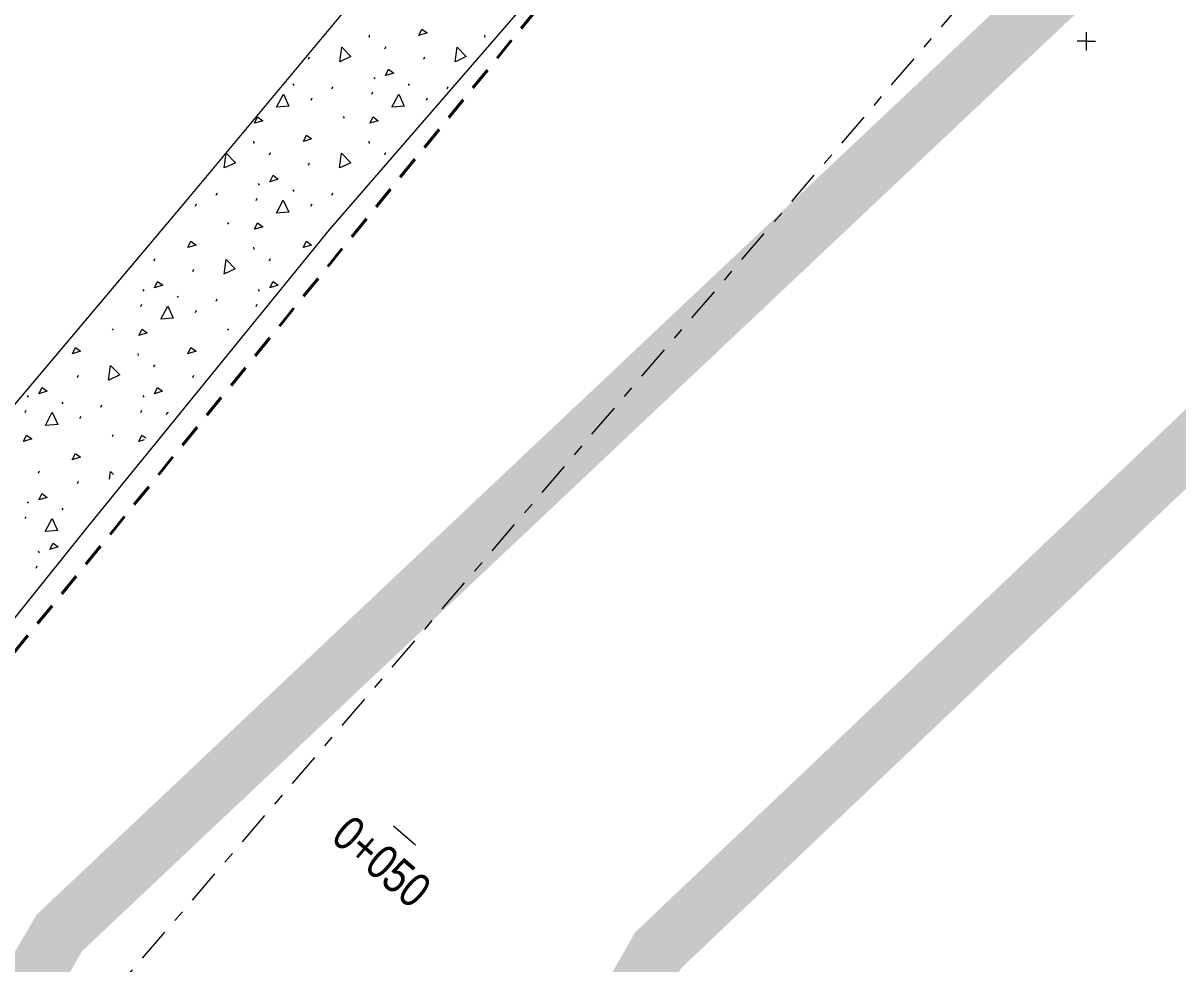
# Model space of a CAD drawing. Header units: metres. Extents: x -703672 to 3951284, y -4124475 to 4104628.
# Drawn here: x 327071.39 to 327111.39, y 4104047.12 to 4104079.7 of the extents above; entities that cross this region are included whole.
import ezdxf

# ---------------------------------------------------------------- set-up
doc = ezdxf.new("R2010")
doc.units = ezdxf.units.M
doc.header["$MEASUREMENT"] = 0
doc.linetypes.add('DGN Style 2', pattern=[1.3283826688107345, 0.7970296012864407, -0.5313530675242938])
doc.linetypes.add('DGN Style 7', pattern=[2.6567653376214695, 1.195544401929661, -0.5313530675242938, 0.3985148006432204, -0.5313530675242938])
for name, color, linetype, lineweight in [('C-ALGN-STAT1', 8, 'Continuous', 0), ('C-ANNO-TEXT', 7, 'Continuous', 25), ('C-PROP-BASE', 2, 'CONLMT', 0), ('C-PROP-CONS(Alpha)', 7, 'DGN Style 2', 40), ('V-ANNO-PATT', 9, 'Continuous', 0), ('V-SITE-WALK', 7, 'Continuous', 0)]:
    doc.layers.add(name, color=color, linetype=linetype, lineweight=lineweight)
doc.styles.add('Style-ENGINEERING', font='ENGINEERING.shx')
doc.linetypes.add('CONLMT', pattern='A,0.10417,-0.00902625,[2,dgnlstyle-tsaec.shx,S=4.133597883597883e-05,R=0,X=0,Y=0],-0.00902625', length=0.1222225)

msp = doc.modelspace()

# ---------------------------------------------------------------- linework, layer by layer
at = {"layer": 'C-ALGN-STAT1', "transparency": 33554661, "flags": 128}
msp.add_lwpolyline([(327084.2191611007, 4104051.89635705), (327084.9777267089, 4104051.244760382)], dxfattribs=at)
at = {"layer": 'C-ANNO-TEXT', "color": 1, "lineweight": -2, "ltscale": 0.6, "const_width": 2}
for points in [[(327467.2386248326, 4103797.2247401), (327156.8648356255, 4103761.373978369), (326979.0661552008, 4103502.615700151), (326871.4499485465, 4103518.203972804), (326865.2079128604, 4103607.054358139), (326922.9155558757, 4103790.989934454), (327072.6458671009, 4104048.19014053), (327277.7320847269, 4104241.620140299), (327549.8820684357, 4104392.415849384)], [(327554.8350382773, 4104380.16774108), (327275.3480059607, 4104220.406195212), (327093.3818080015, 4104047.583524398), (327001.8950954843, 4103885.810832099), (326940.431142319, 4103781.08774414), (326891.8948100628, 4103650.048591174), (326879.9189725379, 4103599.019840731), (326881.1756962286, 4103522.160821603), (327011.0294437818, 4103497.589092612), (327253.4385069069, 4103456.857713948), (327544.716564442, 4103334.973178718), (327826.9203376779, 4103396.417603671), (327953.6137947738, 4102865.62848762), (328093.7569675464, 4102751.786021037), (328281.8958965763, 4102788.880219985)]]:
    msp.add_lwpolyline(points, dxfattribs=at)
at = {"layer": 'C-PROP-BASE', "linetype": 'ByBlock'}
for p, q in [((327108.2180471956, 4104079.385476179), (327108.2180471956, 4104078.750476179)), ((327108.2180471956, 4104079.067658679), (327107.9005471956, 4104079.067658679)), ((327108.2180471956, 4104079.067658679), (327108.5358646957, 4104079.067658679))]:
    msp.add_line(p, q, dxfattribs=at)
at = {"layer": 'C-PROP-BASE', "color": 251, "linetype": 'DGN Style 7'}
msp.add_lwpolyline([(326993.0779347291, 4103933.591029523), (327044.750934731, 4104011.257029525), (327058.226934731, 4104027.147029525), (327104.409934731, 4104080.975029525), (327108.3599347307, 4104088.360029524), (327122.882934731, 4104104.208712024)], dxfattribs=at)
at = {"layer": 'C-PROP-CONS(Alpha)', "color": 9, "transparency": 33554661, "flags": 128}
msp.add_lwpolyline([(328051.3527000129, 4102748.37939936), (328033.3155557459, 4102763.759859016), (328008.635876491, 4102785.194791595), (328001.0587122234, 4102791.754994317), (327978.7635198684, 4102811.492673358), (327966.1439298082, 4102822.81362133), (327961.8799502737, 4102829.347595384), (327957.057644274, 4102838.760785415), (327950.9142166439, 4102852.447486374), (327944.9108842695, 4102882.46314165), (327922.9503158275, 4102979.617200589), (327922.1960612735, 4102984.074704956), (327896.895254712, 4103096.805002357), (327873.602682129, 4103197.996084934), (327970.2778919048, 4103222.03458913), (327945.2853782952, 4103305.343080384), (327930.2819876203, 4103330.564998057), (327883.5789010234, 4103409.045375251), (327883.5789010235, 4103409.045375251), (327870.9613363898, 4103413.475533437), (327831.8293273544, 4103476.306306486), (327799.6734495071, 4103521.613691107), (327806.6592676204, 4103526.955593927), (327784.9216440988, 4103571.617824119), (327626.2738909589, 4103555.289453546), (327612.5795421994, 4103537.316554541), (327610.912267143, 4103605.482858766), (327464.3899750119, 4103600.408329677), (327376.9287606052, 4103410.137822579), (327521.4700117525, 4103346.727226583), (327528.8281654069, 4103347.647212733), (327568.3287292437, 4103211.27215154), (327234.5934998402, 4103358.397358307), (327245.9429127203, 4103450.162797557), (327247.4057606828, 4103462.282137395), (327240.1466832621, 4103465.304146356), (327209.4846702361, 4103470.912804143), (327163.5775247305, 4103479.173001934), (327097.1773292364, 4103490.791457197), (327094.8037589096, 4103490.336329404), (327087.5669605479, 4103491.465917642), (327077.449539086, 4103494.95888159), (327074.0302851388, 4103496.139353393), (327072.3445527111, 4103496.70369043), (327040.4265800085, 4103507.290822693), (327024.6254833043, 4103509.746641063), (327005.0554566061, 4103511.621346213), (326997.3663593705, 4103513.401218432), (326987.1858611336, 4103509.176851866), (326924.9401869376, 4103516.679666858), (326868.1898380349, 4103514.452095245, -0.4874798272826256), (326842.7291952347, 4103544.504835935), (326855.8128268328, 4103607.653487044), (326872.3549334486, 4103674.829124694), (326885.7849688843, 4103716.963841686), (326897.1820855098, 4103756.392376348), (326911.8079730987, 4103792.562866542), (326942.7784593481, 4103859.495280759), (326985.0309523789, 4103937.170100313), (327038.3759761521, 4104017.339902852), (327049.9699591843, 4104031.93014326), (327093.2772874826, 4104085.216318096), (327121.0561478767, 4104115.05712215), (327147.4927338528, 4104141.109056442), (327201.0579048989, 4104189.950156559), (327247.8236230445, 4104227.241544621), (327274.2756034104, 4104246.458416275), (327310.9052788371, 4104272.189052842), (327338.7507480193, 4104290.682435896), (327394.3822770293, 4104323.718145463), (327454.7797406209, 4104356.193582261), (327554.8217139727, 4104397.588329164), (327560.1573850386, 4104391.696800068), (327629.8959608893, 4104414.015198105), (327759.0313031515, 4104448.398455133), (327757.2739255879, 4104455.165774307), (328107.0540342975, 4104542.510103815), (328119.3380608568, 4104542.510103815), (328124.6483431717, 4104536.17317302), (328129.4254646109, 4104518.549251009), (328131.921990407, 4104503.029638088), (328135.078302787, 4104500.213224401), (328154.085317786, 4104500.667789092), (328149.8985258908, 4104547.783738694), (328149.7745655841, 4104555.824714896), (328168.0966631506, 4104560.116307975), (328180.1971601305, 4104561.571233069), (328186.8764764442, 4104562.389659171), (328203.8937110046, 4104564.517264253), (328194.5649608789, 4104557.623580912), (328191.4437345657, 4104556.202444898), (328187.3603782359, 4104545.719257489), (328182.8253075863, 4104532.763466077), (328181.3393865761, 4104525.839460123), (328180.4385673145, 4104514.508980992), (328180.3416913476, 4104501.519693172), (328182.9952471908, 4104464.369911368), (328121.0450735461, 4104464.115166628), (328089.3117504606, 4104492.939601823), (327768.6929376793, 4104411.193379837), (327762.394272341, 4104435.44831491), (327630.6153729495, 4104402.081270727), (327568.961239384, 4104381.975780278), (327586.7809209799, 4104362.299684941), (327579.7950375145, 4104360.190021981), (327526.9949811692, 4104339.560635842), (327472.178603134, 4104315.449356015), (327377.0616109308, 4104262.394203749), (327337.8150383515, 4104235.453131521), (327331.8477650884, 4104234.203481648), (327216.3820695355, 4104145.337984444), (327178.5929724798, 4104112.042658567), (327136.6371358891, 4104068.619937841), (327133.1617217513, 4104062.073926368), (327081.9927725713, 4104002.304896605), (327197.9125123062, 4103949.973291562), (327165.5484697489, 4103878.060140899), (327236.1839484199, 4103839.517953459), (327385.373955234, 4103849.829860281), (327376.9496945368, 4103947.711745712), (327522.7087312953, 4103959.659207741), (327570.1209276664, 4103966.104005254), (327619.9429955619, 4103970.187781311), (327675.5802737248, 4103972.189662043), (327840.2462419602, 4103985.686872555), (327861.3262067086, 4103740.757760243), (327930.6420660896, 4103742.354851621), (327992.4427256854, 4103748.227855178), (328033.5029494578, 4103744.724846469), (328070.8848923553, 4103745.586155542), (328069.9830035489, 4103756.769478619), (328241.8330771768, 4103770.442215998), (328288.4642937218, 4103241.598537642), (328052.9743225681, 4103223.495877456), (328046.3409570817, 4103208.988679592), (328077.9633670195, 4102853.33535271), (328045.914018165, 4102815.224954779), (328124.4115326538, 4102748.37939936)], format="xyb", dxfattribs=at)
at = {"layer": 'V-ANNO-PATT', "linetype": 'Continuous'}
for p, q in [((327083.3727732648, 4104079.284471485, 11.38837401034746), (327083.381622521, 4104079.204592051, 11.39042011249229)), ((327087.3713900946, 4104079.284471485, 11.49355693927293), (327087.3802393508, 4104079.204592051, 11.49560304141777)), ((327083.9260006345, 4104078.813292791, 11.41362267632417), (327083.9615360847, 4104078.8932722, 11.41274183676785)), ((327081.2763998762, 4104078.449286505, 11.35218860324386), (327081.3120352919, 4104078.529265914, 11.35131039326076)), ((327085.275016706, 4104078.449286505, 11.45737153216935), (327085.3106521216, 4104078.529265914, 11.45649332218625)), ((327080.7329768903, 4104077.593306878, 11.35732534405484), (327080.7684328172, 4104077.540020596, 11.35946764527522)), ((327083.5359421826, 4104077.819248708, 11.4259278130924), (327083.571498075, 4104077.765962427, 11.42807274388601)), ((327084.73159372, 4104077.593306878, 11.46250827298033), (327084.7670496471, 4104077.540020596, 11.46465057420071)), ((327082.083605971, 4104077.419551611, 11.39679778686066), (327082.1192413269, 4104077.499431046, 11.39592184480012)), ((327083.4683162802, 4104077.234099355, 11.43743226107545), (327083.5039516959, 4104077.314078764, 11.43655405109235)), ((327086.0822228007, 4104077.419551611, 11.50198071578614), (327086.1178581567, 4104077.499431046, 11.50110477372561)), ((327081.364322215, 4104077.029951913, 11.38672136089529), (327081.3999575709, 4104077.109831348, 11.38584541883476)), ((327085.3629390447, 4104077.029951913, 11.49190428982078), (327085.3985744008, 4104077.109831348, 11.49102834776024)), ((327082.4736993181, 4104076.461798185, 11.42880085717182), (327082.5091552452, 4104076.408511903, 11.4309431583922)), ((327079.3719638497, 4104075.610117451, 11.36654403938606), (327079.380813106, 4104075.530238016, 11.36859014153089)), ((327083.3705806796, 4104075.610117451, 11.47172696831154), (327083.3794299358, 4104075.530238016, 11.47377307045637)), ((327079.9251912195, 4104075.138938756, 11.39179270536277), (327079.9607266697, 4104075.218918165, 11.39091186580646)), ((327083.9238080493, 4104075.138938756, 11.49697563428826), (327083.9593434994, 4104075.218918165, 11.49609479473195)), ((327081.274207291, 4104074.77493247, 11.43554156120796), (327081.3098427066, 4104074.854911879, 11.43466335122486)), ((327079.5351327676, 4104074.144894673, 11.40409784213101), (327079.57068866, 4104074.091608393, 11.40624277292461)), ((327078.0827965559, 4104073.745197576, 11.37496781589927), (327078.1184319118, 4104073.825077011, 11.37409187383873)), ((327079.4675068652, 4104073.559745321, 11.41560229011406), (327079.5031422808, 4104073.63972473, 11.41472408013096)), ((327080.730784305, 4104073.918952843, 11.44067830201894), (327080.766240232, 4104073.865666561, 11.44282060323931)), ((327082.0814133857, 4104073.745197576, 11.48015074482475), (327082.1170487417, 4104073.825077011, 11.47927480276421)), ((327077.3635127999, 4104073.355597879, 11.3648913899339), (327077.3991481559, 4104073.435477315, 11.36401544787337)), ((327081.3621296298, 4104073.355597879, 11.47007431885939), (327081.3977649857, 4104073.435477315, 11.46919837679885)), ((327078.4728899031, 4104072.787444151, 11.40697088621043), (327078.5083458301, 4104072.734157869, 11.40911318743081)), ((327079.3697712645, 4104071.935763417, 11.44989699735015), (327079.3786205207, 4104071.855883982, 11.45194309949498)), ((327075.9243818044, 4104071.464584723, 11.36996273440138), (327075.9599172546, 4104071.544564132, 11.36908189484507)), ((327077.2733978759, 4104071.100578437, 11.41371159024656), (327077.3090332916, 4104071.180557846, 11.41283338026346)), ((327079.9229986343, 4104071.464584723, 11.47514566332687), (327079.9585340844, 4104071.544564132, 11.47426482377055)), ((327075.5343233526, 4104070.47054064, 11.38226787116962), (327075.569879245, 4104070.417254359, 11.38441280196322)), ((327079.5329401823, 4104070.47054064, 11.4874508000951), (327079.5684960748, 4104070.417254359, 11.48959573088871)), ((327075.4666974501, 4104069.885391287, 11.39377231915267), (327075.5023328657, 4104069.965370696, 11.39289410916957)), ((327076.72997489, 4104070.24459881, 11.41884833105755), (327076.765430817, 4104070.191312528, 11.42099063227792)), ((327078.0806039707, 4104070.070843543, 11.45832077386336), (327078.1162393266, 4104070.150722978, 11.45744483180282)), ((327079.4653142799, 4104069.885391287, 11.49895524807815), (327079.5009496955, 4104069.965370696, 11.49807703809505)), ((327077.3613202146, 4104069.681243845, 11.448244347898), (327077.3969555706, 4104069.76112328, 11.44736840583746)), ((327074.472080488, 4104069.113090117, 11.38514091524904), (327074.5075364151, 4104069.059803835, 11.38728321646941)), ((327078.4706973178, 4104069.113090117, 11.49032384417452), (327078.5061532449, 4104069.059803835, 11.4924661453949)), ((327075.3689618494, 4104068.261409383, 11.42806702638876), (327075.3778111057, 4104068.181529948, 11.43011312853359)), ((327075.9221892192, 4104067.790230688, 11.45331569236548), (327075.9577246694, 4104067.870210097, 11.45243485280916)), ((327073.2725884609, 4104067.426224402, 11.39188161928517), (327073.3082238765, 4104067.506203811, 11.39100340930207)), ((327077.2712052907, 4104067.426224402, 11.49706454821065), (327077.3068407063, 4104067.506203811, 11.49618633822755)), ((327071.5335139375, 4104066.796186605, 11.36043790020823), (327071.5690698299, 4104066.742900325, 11.36258283100183)), ((327075.5321307673, 4104066.796186605, 11.46562082913371), (327075.5676866597, 4104066.742900325, 11.46776575992732)), ((327072.7291654749, 4104066.570244775, 11.39701836009615), (327072.7646214019, 4104066.516958493, 11.39916066131653)), ((327074.0797945556, 4104066.396489508, 11.43649080290196), (327074.1154299115, 4104066.476368943, 11.43561486084143)), ((327076.7277823047, 4104066.570244775, 11.50220128902163), (327076.7310018302, 4104066.565406189, 11.502395817665)), ((327071.4658880351, 4104066.211037253, 11.37194234819128), (327071.5015234507, 4104066.291016662, 11.37106413820818)), ((327073.3605107996, 4104066.006889811, 11.42641437693661), (327073.3961461556, 4104066.086769246, 11.42553843487607)), ((327075.4645048649, 4104066.211037253, 11.47712527711676), (327075.5001402805, 4104066.291016662, 11.47624706713366)), ((327074.4698879028, 4104065.438736083, 11.46849387321313), (327074.5053438299, 4104065.385449801, 11.47063617443351)), ((327071.9213798041, 4104064.115876655, 11.43148572140409), (327071.9569152544, 4104064.195856064, 11.43060488184776)), ((327073.2703958757, 4104063.751870369, 11.47523457724926), (327073.3060312913, 4104063.831849778, 11.47435636726616)), ((327071.5313213523, 4104063.121832572, 11.44379085817232), (327071.5668772447, 4104063.068546291, 11.44593578896593)), ((327072.7269728897, 4104062.895890741, 11.48037131806024), (327072.7624288167, 4104062.84260446, 11.48251361928062)), ((327071.4636954499, 4104062.536683219, 11.45529530615536), (327071.4993308655, 4104062.616662628, 11.45441709617226)), ((327071.912404373, 4104061.406302938, 11.53519969950163), (327071.948000715, 4104061.353003541, 11.53576943219157)), ((327071.8450823071, 4104060.821009548, 11.53738288738163), (327071.8806842801, 4104060.901008645, 11.53731916349798))]:
    msp.add_line(p, q, dxfattribs=at)
at = {"layer": 'V-ANNO-PATT', "linetype": 'Continuous', "extrusion": (-0.02628896415386828, 0.02268707069116325, 0.9993969117358584), "flags": 128}
for points, elevation in [([(-3320754.736587162, -2432261.353921567), (-3320754.974255527, -2432261.418264388), (-3320754.989381278, -2432261.196780277), (-3320754.736587162, -2432261.353921567)], 84522.23529259619), ([(-3320749.340975848, -2432261.982577779), (-3320749.578644212, -2432262.0469206), (-3320749.593769964, -2432261.825436488), (-3320749.340975848, -2432261.982577779)], 84522.23529259629), ([(-3320743.945364534, -2432262.611233992), (-3320744.183032897, -2432262.675576811), (-3320744.198158648, -2432262.4540927), (-3320743.945364534, -2432262.611233992)], 84522.23529259626), ([(-3320746.557816215, -2432259.582191864), (-3320746.795484579, -2432259.646534684), (-3320746.810610331, -2432259.425050573), (-3320746.557816215, -2432259.582191864)], 84522.23529259609), ([(-3320738.549753217, -2432263.239890201), (-3320738.787421583, -2432263.304233025), (-3320738.802547334, -2432263.082748914), (-3320738.549753217, -2432263.239890201)], 84522.23529259623), ([(-3320741.162204899, -2432260.210848075), (-3320741.399873264, -2432260.275190895), (-3320741.414999017, -2432260.053706785), (-3320741.162204899, -2432260.210848075)], 84522.23529259613), ([(-3320735.766593586, -2432260.839504287), (-3320736.00426195, -2432260.903847108), (-3320736.019387702, -2432260.682362997), (-3320735.766593586, -2432260.839504287)], 84522.23529259616)]:
    msp.add_lwpolyline(points, dxfattribs=dict(at, elevation=elevation))
at = {"layer": 'V-ANNO-PATT', "linetype": 'Continuous', "extrusion": (-0.02628896411636829, 0.02268707065748252, 0.9993969117376094), "flags": 128}
for points, elevation in [([(-3320752.252964131, -2432262.835048527), (-3320752.683253, -2432263.113192192), (-3320752.642258551, -2432262.657901058), (-3320752.260656749, -2432262.830722602)], 84522.23516663363), ([(-3320754.865415812, -2432259.806006397), (-3320755.295704681, -2432260.084150063), (-3320755.254710232, -2432259.628858931), (-3320754.873108432, -2432259.801680475)], 84522.23516663362), ([(-3320746.857352816, -2432263.463704737), (-3320747.287641685, -2432263.741848403), (-3320747.246647235, -2432263.28655727), (-3320746.865045435, -2432263.459378813)], 84522.2351666336), ([(-3320749.469804497, -2432260.43466261), (-3320749.900093367, -2432260.712806274), (-3320749.859098917, -2432260.257515144), (-3320749.477497116, -2432260.430336685)], 84522.23516663355), ([(-3320744.074193183, -2432261.063318823), (-3320744.504482051, -2432261.341462487), (-3320744.463487601, -2432260.886171356), (-3320744.081885802, -2432261.058992899)], 84522.2351666336), ([(-3320738.678581868, -2432261.691975035), (-3320739.108870737, -2432261.9701187), (-3320739.067876288, -2432261.514827567), (-3320738.686274487, -2432261.687649109)], 84522.23516663357)]:
    msp.add_lwpolyline(points, dxfattribs=dict(at, elevation=elevation))
at = {"layer": 'V-ANNO-PATT', "linetype": 'Continuous', "extrusion": (-0.02628896408168816, 0.02268707065752571, 0.9993969117385205), "flags": 128}
for points, elevation in [([(-3320752.927421268, -2432261.323784217), (-3320753.165154941, -2432261.388051313), (-3320753.180280695, -2432261.166567202), (-3320752.927421268, -2432261.323784217)], 84522.23517815411), ([(-3320747.531809953, -2432261.952440426), (-3320747.769543626, -2432262.01670752), (-3320747.784669379, -2432261.795223409), (-3320747.531809953, -2432261.952440426)], 84522.23517815392), ([(-3320742.136198637, -2432262.581096634), (-3320742.373932312, -2432262.645363729), (-3320742.389058065, -2432262.423879617), (-3320742.136198637, -2432262.581096634)], 84522.23517815379), ([(-3320744.74865032, -2432259.552054508), (-3320744.986383996, -2432259.616321604), (-3320745.001509747, -2432259.394837492), (-3320744.74865032, -2432259.552054508)], 84522.23517815393), ([(-3320736.740587322, -2432263.209752842), (-3320736.978320998, -2432263.274019939), (-3320736.99344675, -2432263.052535828), (-3320736.740587322, -2432263.209752842)], 84522.23517815363), ([(-3320739.353039006, -2432260.180710717), (-3320739.590772681, -2432260.244977811), (-3320739.605898432, -2432260.0234937), (-3320739.353039006, -2432260.180710717)], 84522.2351781538), ([(-3320733.957427691, -2432260.809366925), (-3320734.195161366, -2432260.873634019), (-3320734.210287117, -2432260.652149908), (-3320733.957427691, -2432260.809366925)], 84522.23517815361)]:
    msp.add_lwpolyline(points, dxfattribs=dict(at, elevation=elevation))
at = {"layer": 'V-ANNO-PATT', "linetype": 'Continuous', "extrusion": (-0.02628896412097275, 0.02268707064610617, 0.9993969117377464), "flags": 128}
for points, elevation in [([(-3320749.636118444, -2432263.468821868), (-3320750.135622492, -2432263.582960322), (-3320749.941423232, -2432263.169187212), (-3320749.641931149, -2432263.46208225)], 84522.23511843801), ([(-3320752.248570126, -2432260.439779739), (-3320752.748074172, -2432260.553918194), (-3320752.553874913, -2432260.140145085), (-3320752.254382828, -2432260.433040119)], 84522.235118438), ([(-3320746.852958811, -2432261.068435953), (-3320747.352462858, -2432261.182574407), (-3320747.158263597, -2432260.768801296), (-3320746.858771516, -2432261.061696334)], 84522.235118438), ([(-3320741.457347496, -2432261.697092166), (-3320741.956851543, -2432261.81123062), (-3320741.762652283, -2432261.39745751), (-3320741.4631602, -2432261.690352548)], 84522.23511843808), ([(-3320736.061736181, -2432262.325748381), (-3320736.56124023, -2432262.439886834), (-3320736.367040969, -2432262.026113725), (-3320736.067548887, -2432262.319008762)], 84522.23511843814), ([(-3320733.278576548, -2432259.925362467), (-3320733.778080596, -2432260.039500921), (-3320733.583881334, -2432259.625727811), (-3320733.284389253, -2432259.918622848)], 84522.23511843816)]:
    msp.add_lwpolyline(points, dxfattribs=dict(at, elevation=elevation))
at = {"layer": 'V-ANNO-PATT', "linetype": 'Continuous', "extrusion": (-0.0262889641283762, 0.02268707059531901, 0.9993969117387047), "flags": 128}
for points, elevation in [([(-3320748.719948172, -2432263.673804114), (-3320748.957616538, -2432263.738146935), (-3320748.972742289, -2432263.516662824), (-3320748.719948172, -2432263.673804114)], 84522.23490758224), ([(-3320751.332399849, -2432260.644761982), (-3320751.570068215, -2432260.709104803), (-3320751.585193964, -2432260.487620692), (-3320751.332399849, -2432260.644761982)], 84522.2349075822), ([(-3320745.936788537, -2432261.273418203), (-3320746.174456902, -2432261.337761024), (-3320746.189582653, -2432261.116276914), (-3320745.936788537, -2432261.273418203)], 84522.23490758245), ([(-3320740.541177223, -2432261.902074422), (-3320740.778845587, -2432261.966417244), (-3320740.793971338, -2432261.744933132), (-3320740.541177223, -2432261.902074422)], 84522.2349075827), ([(-3320735.145565908, -2432262.530730643), (-3320735.383234274, -2432262.595073466), (-3320735.398360024, -2432262.373589355), (-3320735.145565908, -2432262.530730643)], 84522.23490758306)]:
    msp.add_lwpolyline(points, dxfattribs=dict(at, elevation=elevation))
at = {"layer": 'V-ANNO-PATT', "linetype": 'Continuous', "extrusion": (-0.02628896451309812, 0.02268707084564021, 0.9993969117229021), "elevation": 84522.23580908396, "flags": 128}
msp.add_lwpolyline([(-3320739.101236505, -2432259.382521033), (-3320739.181060086, -2432259.400761005), (-3320739.172128518, -2432259.381730847)], dxfattribs=at)
at = {"layer": 'V-ANNO-PATT', "linetype": 'Continuous', "extrusion": (-0.02628896414113659, 0.02268707060144283, 0.9993969117382299), "elevation": 84522.23492854187, "flags": 128}
msp.add_lwpolyline([(-3320737.758276958, -2432259.501333667), (-3320737.995945323, -2432259.56567649), (-3320738.0072418, -2432259.400263854)], dxfattribs=at)
at = {"layer": 'V-ANNO-PATT', "linetype": 'Continuous', "extrusion": (-0.01749766671911061, -0.005468639304780811, 0.9998319487011512), "elevation": -28155.21236213029, "flags": 128}
msp.add_lwpolyline([(-3819640.184382978, 1536192.135646482), (-3819640.184382977, 1536191.946058525)], dxfattribs=at)
at = {"layer": 'V-ANNO-PATT', "linetype": 'Continuous', "extrusion": (-0.02628896413857295, 0.02268707066343468, 0.99939691173689), "elevation": 84522.23518379894, "flags": 128}
msp.add_lwpolyline([(-3320736.105637431, -2432259.426063973), (-3320736.326412032, -2432259.568775211), (-3320736.313353833, -2432259.423748699)], dxfattribs=at)
at = {"layer": 'V-ANNO-PATT', "linetype": 'Continuous', "extrusion": (-0.008888807010791549, 0.004752300085509712, 0.9999492010866464), "elevation": 16607.98687782148, "flags": 128}
msp.add_lwpolyline([(327059.5005711655, 4104028.885751357), (327059.6071711655, 4104029.107751358), (327059.7847711657, 4104028.974551358), (327059.5005711655, 4104028.885751357)], dxfattribs=at)
at = {"layer": 'V-SITE-WALK', "linetype": 'Continuous'}
for points in [[(327025.5763303137, 4104007.689384393, 11.56978330707999), (327027.3510475418, 4104010.303411468, 11.20659303107634), (327036.6712587727, 4104022.764368912, 11.34414598812489), (327045.5793643889, 4104034.444239344, 11.45473102100501), (327055.0284339557, 4104046.6314904, 11.46199422440005), (327067.8193038316, 4104062.616662628, 11.39036517277764), (327077.0877349966, 4104073.588814859, 11.43833313022276), (327087.8181487605, 4104086.489531283, 11.38609346461728), (327098.5583612279, 4104098.831568105, 11.38268073556882), (327109.7221317494, 4104111.013937793, 11.53772426838965), (327121.5959526721, 4104123.250389616, 11.44478700107143), (327133.566022297, 4104134.898686811, 11.39828997478176), (327145.180264328, 4104145.975033139, 11.53558431345645), (327152.9070011778, 4104153.264410166, 11.53209288621844), (327167.9130922064, 4104166.742851114, 11.60118795063622), (327180.9570968763, 4104178.570268781, 11.4700125868198), (327191.9682879383, 4104188.420696734, 11.57791033444992), (327200.4985381368, 4104195.537368318, 11.71758538689247), (327195.0520233655, 4104191.03030723, 11.63565187794129), (327207.9602692476, 4104201.752253171, 11.71681738378889), (327221.1516966908, 4104212.840622319, 11.74585752888684), (327233.9681162302, 4104222.941524051, 11.80955882200294), (327250.5053943747, 4104235.280005324, 11.85303256885654)], [(327025.5763303137, 4104007.689384393, 11.56978330707999), (327027.3510475418, 4104010.303411468, 11.20659303107634), (327036.6712587727, 4104022.764368912, 11.34414598812489), (327045.5793643889, 4104034.444239344, 11.45473102100501), (327055.0284339557, 4104046.6314904, 11.46199422440005), (327067.8193038316, 4104062.616662628, 11.39036517277764), (327077.0877349966, 4104073.588814859, 11.43833313022276), (327087.8181487605, 4104086.489531283, 11.38609346461728), (327098.5583612279, 4104098.831568105, 11.38268073556882), (327109.7221317494, 4104111.013937793, 11.53772426838965), (327121.5959526721, 4104123.250389616, 11.44478700107143), (327133.566022297, 4104134.898686811, 11.39828997478176), (327145.180264328, 4104145.975033139, 11.53558431345645), (327152.9070011778, 4104153.264410166, 11.53209288621844), (327167.9130922064, 4104166.742851114, 11.60118795063622), (327180.9570968763, 4104178.570268781, 11.4700125868198), (327191.9682879383, 4104188.420696734, 11.57791033444992), (327200.4985381368, 4104195.537368318, 11.71758538689247), (327195.0520233655, 4104191.03030723, 11.63565187794129), (327207.9602692476, 4104201.752253171, 11.71681738378889), (327221.1516966908, 4104212.840622319, 11.74585752888684), (327233.9681162302, 4104222.941524051, 11.80955882200294), (327250.5053943747, 4104235.280005324, 11.85303256885654)], [(327029.1123733493, 4104004.313149879, 11.58885464735975), (327031.2584139822, 4104007.200848587, 11.30793957574076), (327040.4472998722, 4104019.873242753, 11.37868433984436), (327049.7454043595, 4104032.047531054, 11.48499361597265), (327060.0155663195, 4104045.275272656, 11.47552472724582), (327073.6298211815, 4104062.258521098, 11.44371844641262), (327081.9919168787, 4104072.525418058, 11.49399094672993), (327093.5742090507, 4104085.899317393, 11.4632506255617), (327103.6998290705, 4104096.833104757, 11.44448300130808), (327114.8418462957, 4104108.486600508, 11.53842835548244), (327125.2950155659, 4104119.322616208, 11.48108837644159), (327137.9592942327, 4104131.995522922, 11.5265861304156), (327149.9315008332, 4104143.420420197, 11.5461402779582), (327156.1354052901, 4104149.505634714, 11.64028589774802), (327171.0078357826, 4104162.944163537, 11.59919017757433), (327184.5175032803, 4104175.030590592, 11.50461736301796), (327191.7929182617, 4104181.712474591, 11.54528692735408), (327205.7761646117, 4104193.475708236, 11.69211195534007), (327216.3835240065, 4104202.299502124, 11.77936187754804)], [(327029.1123733493, 4104004.313149879, 11.58885464735975), (327031.2584139822, 4104007.200848587, 11.30793957574076), (327040.4472998722, 4104019.873242753, 11.37868433984436), (327049.7454043595, 4104032.047531054, 11.48499361597265), (327060.0155663195, 4104045.275272656, 11.47552472724582), (327073.6298211815, 4104062.258521098, 11.44371844641262), (327081.9919168787, 4104072.525418058, 11.49399094672993), (327093.5742090507, 4104085.899317393, 11.4632506255617), (327103.6998290705, 4104096.833104757, 11.44448300130808), (327114.8418462957, 4104108.486600508, 11.53842835548244), (327125.2950155659, 4104119.322616208, 11.48108837644159), (327137.9592942327, 4104131.995522922, 11.5265861304156), (327149.9315008332, 4104143.420420197, 11.5461402779582), (327156.1354052901, 4104149.505634714, 11.64028589774802), (327171.0078357826, 4104162.944163537, 11.59919017757433), (327184.5175032803, 4104175.030590592, 11.50461736301796), (327191.7929182617, 4104181.712474591, 11.54528692735408), (327205.7761646117, 4104193.475708236, 11.69211195534007), (327216.3835240065, 4104202.299502124, 11.77936187754804)]]:
    msp.add_polyline3d(points, dxfattribs=at)

# ---------------------------------------------------------------- texts
at = {"layer": 'C-ALGN-STAT1', "linetype": 'Continuous', "insert": (327084.207485904, 4104051.115419351), "char_height": 1.2, "attachment_point": 2, "rotation": 319.3379077380385, "line_spacing_factor": 1.2, "style": 'Style-ENGINEERING'}
msp.add_mtext('\\H1x;\\W0.833333;0+050', dxfattribs=at)

doc.saveas('drawing.dxf')
